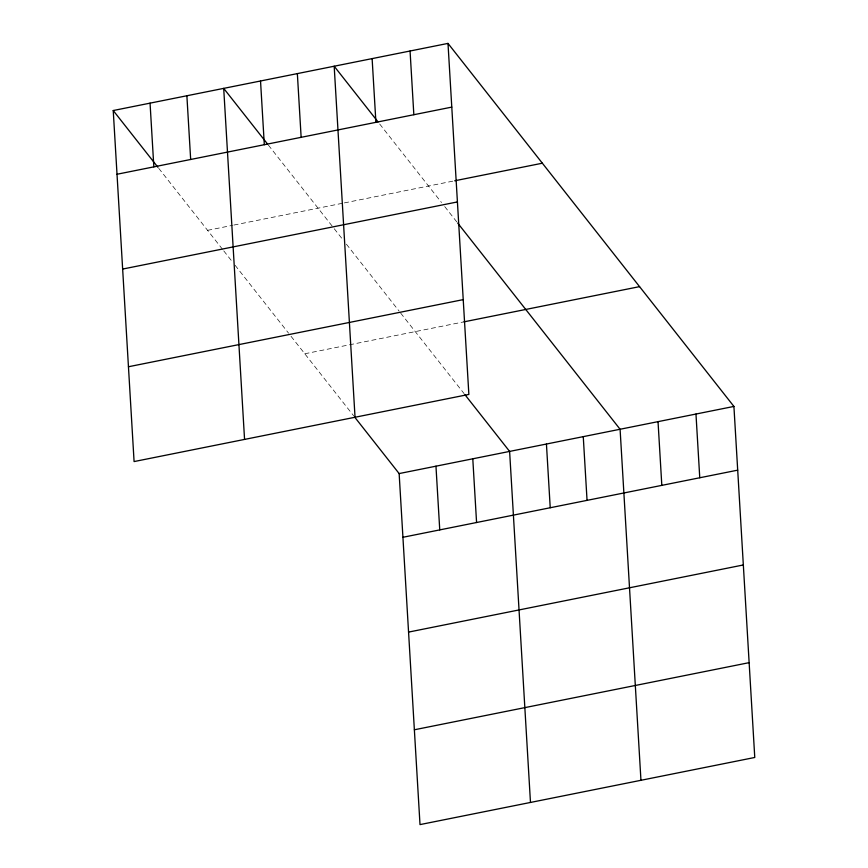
<?xml version="1.0" encoding="UTF-8"?>
<svg xmlns="http://www.w3.org/2000/svg" width="868" height="868" viewBox="0 0 868 868"><rect width="100%" height="100%" fill="white"/><g stroke="black" fill="none" stroke-linecap="round" stroke-linejoin="round"><path stroke-width="0.65" stroke-dasharray="4.34 3.25" d="M207.582 230.335L232.57 225.322M233.883 225.062L343.044 203.166M344.357 202.906L453.389 181.043M304.787 353.764L463.924 321.854M379.696 124.026L441.486 202.483M444.731 206.595L456.883 222.024M268.396 145.13L333.453 227.72M334.256 228.751L343.164 240.067M346.408 244.179L399.063 311.037M400.68 313.098L464.098 393.616M158.746 168.327L222.978 249.876M223.781 250.906L231.886 261.192M235.119 265.304L288.588 333.193M291.019 336.285L353.623 415.772"/><path stroke-width="1.3" d="M447.996 43.4L468.861 394.43L134.084 461.57L113.231 110.529L447.996 43.4L733.916 406.43L754.769 757.471L420.004 824.6L399.139 473.57L354.448 416.824M117.017 174.251L451.783 107.111M454.702 180.783L542.348 163.206M122.648 269.058L457.414 201.929M128.453 366.752L463.219 299.623M463.924 321.854L639.564 286.635M399.139 473.57L733.916 406.43M402.926 537.281L737.702 470.152M408.557 632.099L743.333 564.96M414.361 729.782L749.138 662.653M378.047 121.921L334.18 66.228L355.034 417.258M457.696 223.054L620.088 429.259L640.953 780.289M267.572 144.077L223.705 88.384L244.559 439.414M464.922 394.669L509.614 451.414L530.478 802.444M113.231 110.529L157.922 167.285M695.973 414.047L699.76 477.758M658.031 421.653L661.817 485.364M583.263 436.647L587.05 500.359M546.439 444.025L550.225 507.737M472.789 458.803L476.575 522.514M435.964 466.181L439.75 529.892M410.065 51.006L413.841 114.717M372.122 58.612L375.909 122.334M297.355 73.606L301.142 137.328M260.53 80.995L264.317 144.706M186.88 95.762L190.667 159.473M150.055 103.151L153.842 166.862"/></g></svg>
